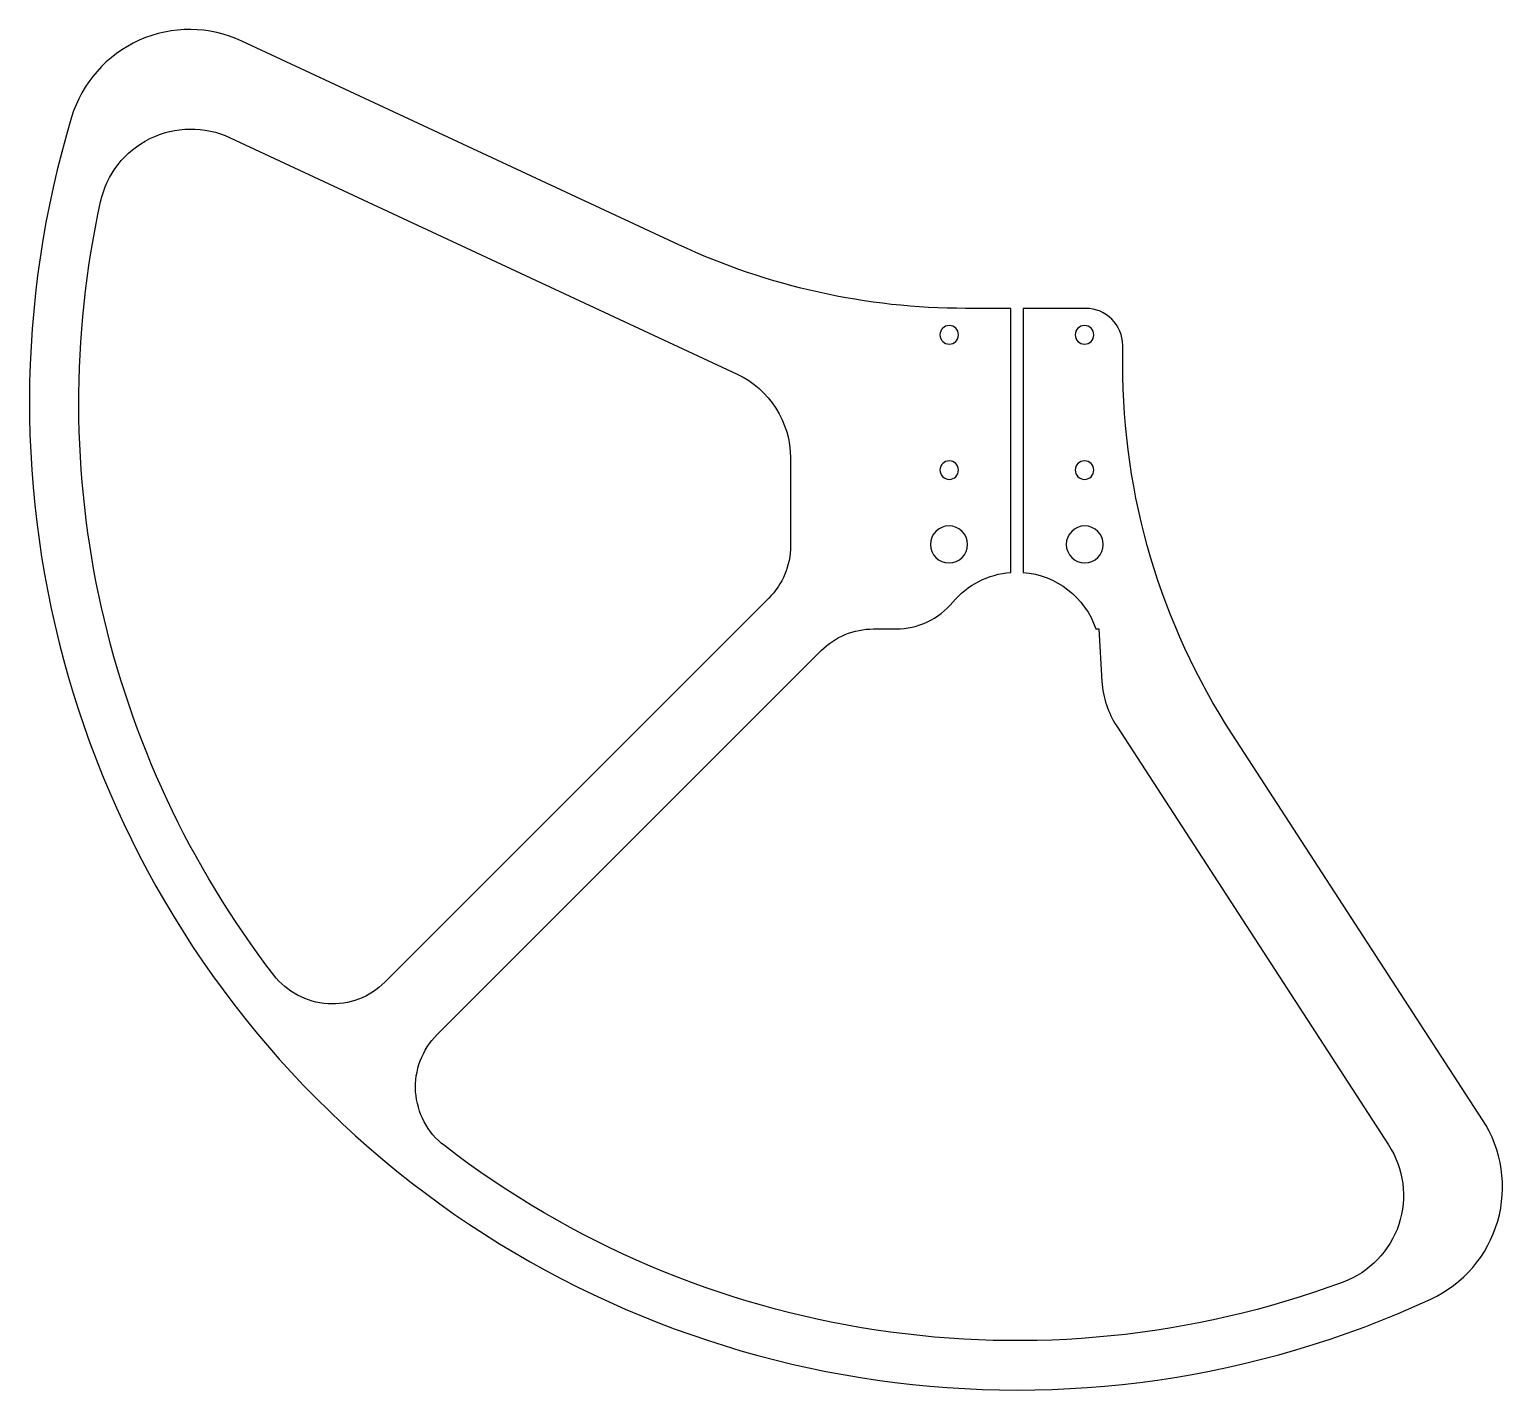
# Model space of a CAD drawing. Header units: millimetres. Extents: x -160 to 79, y 169 to 390.
import ezdxf

# ---------------------------------------------------------------- set-up
doc = ezdxf.new("R2010")
doc.units = ezdxf.units.MM
doc.layers.add('1', color=7, linetype='CONTINUOUS', true_color=0xffffff)

msp = doc.modelspace()

# ---------------------------------------------------------------- linework, layer by layer
at = {"layer": '1', "color": 3, "linetype": 'CONTINUOUS'}
for p, q in [((-54.793746, 355.550744, 3), (-125.581691, 388.559704, 3)), ((-127.489948, 372.89887, 3), (-45.34651, 334.594756, 3)), ((-1, 345.2446, 3), (-8.305738, 345.2446, 3)), ((-1, 302.462912, 3), (-1, 345.2446, 3)), ((1, 345.2446, 3), (1, 302.462912, 3)), ((11.145346, 345.2446, 3), (1, 345.2446, 3)), ((17.145346, 336.181968, 3), (17.145346, 339.2446, 3)), ((-36.685784, 321.000139, 3), (-36.685784, 306.77006, 3)), ((-40.200502, 298.284779, 3), (-102.415957, 236.069325, 3)), ((-23.22994, 293.314216, 3), (-19.598376, 293.314216, 3)), ((12.792089, 293.314216, 3), (13.256278, 293.314216, 3)), ((13.256278, 293.314216, 3), (13.791138, 284.773193, 3)), ((-93.930675, 227.584043, 3), (-31.715221, 289.799498, 3)), ((16.181754, 277.541108, 3), (60.224553, 209.721144, 3)), ((75.467398, 213.790397, 3), (34.891583, 276.271674, 3))]:
    msp.add_line(p, q, dxfattribs=at)
at = {"layer": '1', "color": 3, "linetype": 'CONTINUOUS', "extrusion": (0, 0, -1)}
for centre, radius in [((10.960155, 340.960155, -3), 1.5), ((-10.960155, 340.960155, -3), 1.5), ((10.960155, 319.039845, -3), 1.5), ((-10.960155, 319.039845, -3), 1.5), ((11, 307, -3), 3), ((-11, 307, -3), 3)]:
    msp.add_circle(centre, radius, dxfattribs=at)
at = {"layer": '1', "color": 3, "linetype": 'CONTINUOUS'}
for centre, radius, start, end in [((-134.034056, 370.433548, 3), 20, 65, 163.213211), ((0, 330, 3), 160, 163.213211, 294.786789), ((11.145346, 339.2446, 3), 6, 0, 90), ((-19.598376, 305.314216, 3), 12, 270, 320.225091), ((28.761812, 285.710693, 3), 15, 183.583322, 213), ((58.693987, 202.897617, 3), 20, 294.786789, 33)]:
    msp.add_arc(centre, radius, start, end, dxfattribs=at)
at = {"layer": '1', "color": 3, "linetype": 'CONTINUOUS', "extrusion": (0, 0, -1)}
for centre, radius, start, end in [((133.829222, 359.304254, -3), 15, 12.350981, 115), ((0, 330, -3), 152, 322.387048, 12.350981), ((8.305738, 455.2446, -3), 110, 270, 295), ((51.685784, 321.000139, -3), 15, 115, 180), ((-127.145346, 336.181968, -3), 110, 327, 360), ((48.685784, 306.77006, -3), 12, 180, 225), ((0, 289, -3), 13.5, 39.774909, 85.751977), ((0, 289, -3), 13.5, 94.248023, 161.362982), ((23.22994, 281.314216, -3), 12, 45, 90), ((110.901238, 244.554606, -3), 12, 225, 322.387048), ((85.445394, 219.098762, -3), 12, 307.612952, 45), ((0, 330, -3), 152, 249.649019, 307.612952), ((-47.644495, 201.551558, -3), 15, 147, 249.649019)]:
    msp.add_arc(centre, radius, start, end, dxfattribs=at)

doc.saveas('drawing.dxf')
